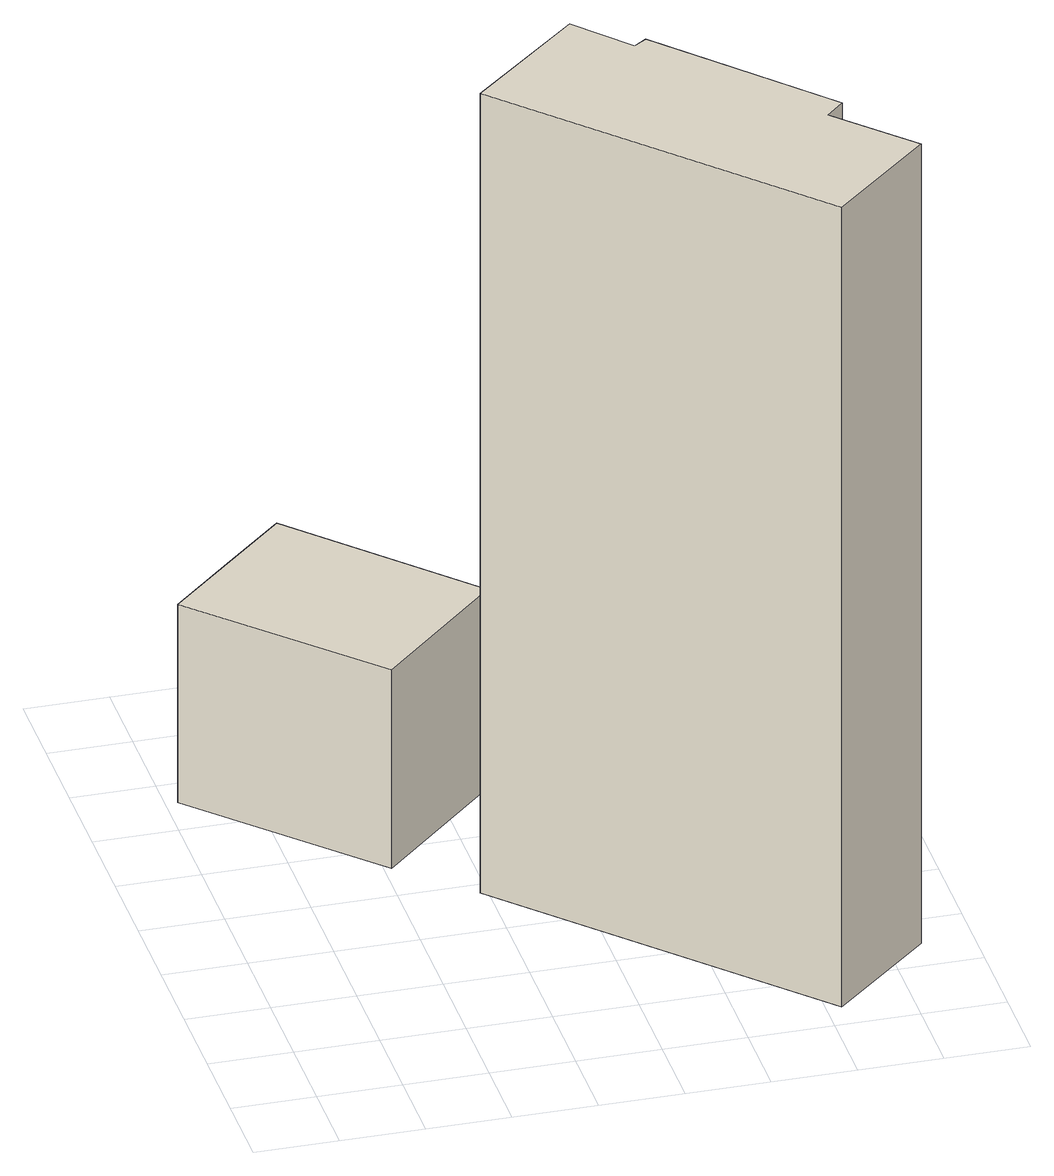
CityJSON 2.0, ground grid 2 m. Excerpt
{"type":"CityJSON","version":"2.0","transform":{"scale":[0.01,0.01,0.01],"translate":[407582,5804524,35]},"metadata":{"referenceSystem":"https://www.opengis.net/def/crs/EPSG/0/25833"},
"CityObjects":{
"building1":{"type":"Building","attributes":{"Gemeindeschluessel":"11000009","BezugspunktDach":"2200","function":"31001_1010","measuredHeight":6.28,"storeysAboveGround":1},"address":[{"country":"Germany","locality":"Berlin","thoroughfareNumber":"955 (45)","thoroughfareName":"Nuscheweg"}],"geometry":[{"type":"Solid","lod":"1","boundaries":[[[[0,1,2,3,4]],[[5,6,7,8,9]],[[5,9,4,3]],[[6,5,3,2]],[[7,6,2,1]],[[8,7,1,0]],[[9,8,0,4]]]]}]},
"building2":{"type":"Building","attributes":{"Gemeindeschluessel":"11000009","BezugspunktDach":"2200","function":"31001_1010","measuredHeight":20.85,"storeysAboveGround":1},"address":[{"country":"Germany","locality":"Berlin","thoroughfareNumber":"955 (42)","thoroughfareName":"Nuscheweg"}],"geometry":[{"type":"Solid","lod":"1","boundaries":[[[[10,11,12,13,14,15,16,17]],[[18,19,20,21,22,23,24,25]],[[18,25,17,16]],[[19,18,16,15]],[[20,19,15,14]],[[21,20,14,13]],[[22,21,13,12]],[[23,22,12,11]],[[24,23,11,10]],[[25,24,10,17]]]]}]}
},
"vertices":[
[418,917,525],[716,1201,525],[334,1602,525],[182,1460,525],[29,1317,525],[182,1460,8],[334,1602,8],[716,1201,8],[418,917,8],[29,1317,8],
[1236,75,2093],[1479,296,2093],[1310,472,2093],[1354,515,2093],[1001,896,2093],[969,875,2093],[853,1005,2093],[582,763,2093],[853,1005,8],[969,875,8],[1001,896,8],[1354,515,8],[1310,472,8],[1479,296,8],[1236,75,8],[582,763,8]
]}
